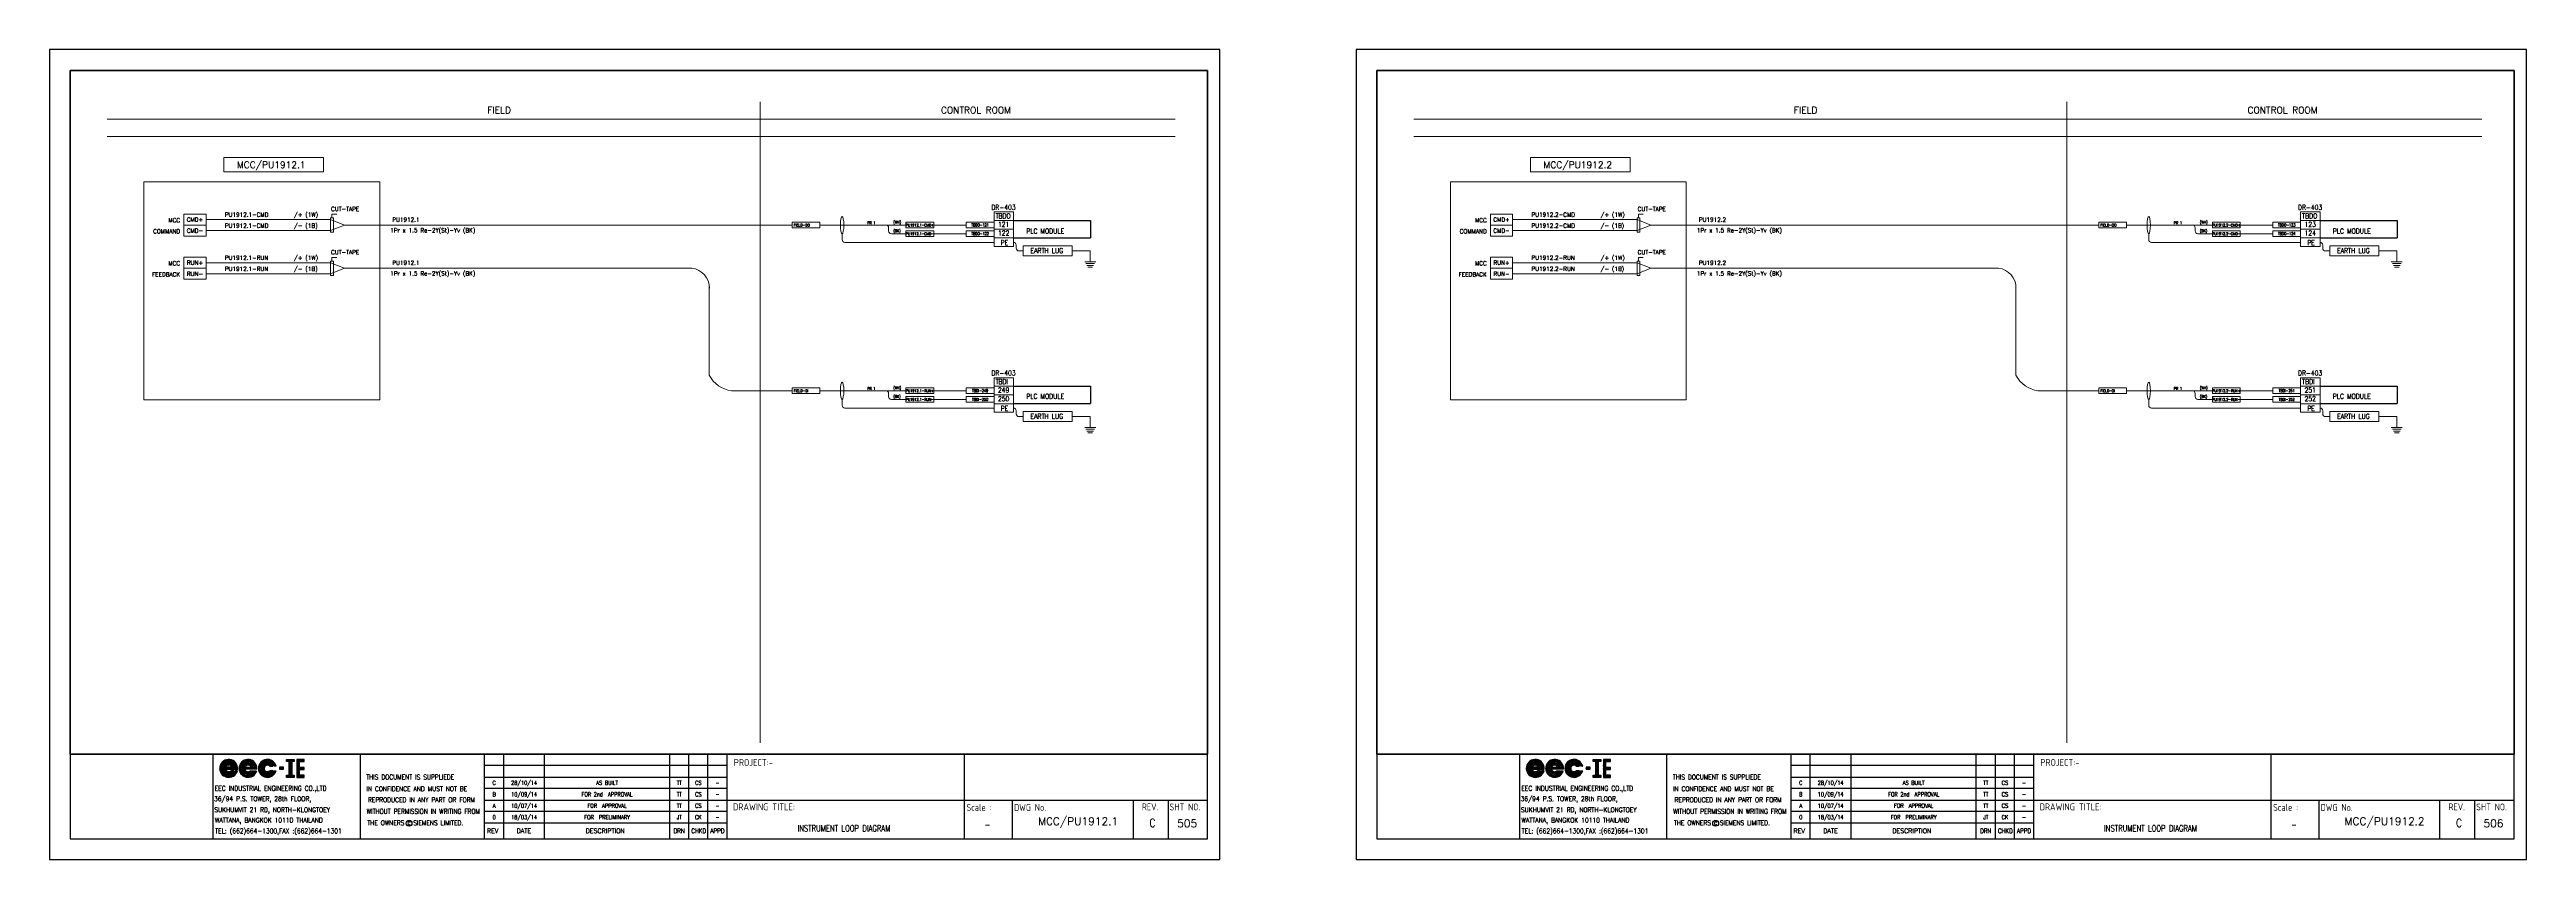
# Model space of a CAD drawing. Header units: millimetres. Extents: x -14942 to 24072, y -50285 to 2207.
# Drawn here: x 2588 to 3483, y -8496 to -8203 of the extents above; entities that cross this region are included whole.
import ezdxf
from ezdxf.enums import TextEntityAlignment as Align

# ---------------------------------------------------------------- set-up
doc = ezdxf.new("R2010")
doc.units = ezdxf.units.MM
doc.header["$MEASUREMENT"] = 0
doc.layers.get('0').update_dxf_attribs({"linetype": 'CONTINUOUS'})
for name, color, linetype in [('52049_PAPER A4$0$Frame_A1', 253, 'CONTINUOUS'), ('BORDER', 3, 'CONTINUOUS'), ('INSTRU', 4, 'CONTINUOUS'), ('INSTRUMENT', 1, 'CONTINUOUS'), ('LINE', 3, 'CONTINUOUS'), ('TEXT', 2, 'CONTINUOUS')]:
    doc.layers.add(name, color=color, linetype=linetype)
doc.styles.add('52049_PAPER A4$0$ISO Proportional', font='isocp.shx')
doc.styles.add('52049_PAPER A4$0$ROMANS', font='isocp.shx')
doc.styles.add('52049_PAPER A4$0$Romans-title', font='romans.shx')
doc.styles.add('ROMANS', font='romans')

# ---------------------------------------------------------------- blocks, each defined once
blk = doc.blocks.new('52049_PAPER A4$0$eec-ie')
at = {"layer": '52049_PAPER A4$0$Frame_A1', "color": 0, "lineweight": -3}
for p, q in [((0, 0), (0.87, 0.87)), ((0, -0.08), (0.3, 0.22)), ((0, -0.16), (0.26, 0.1)), ((0, -0.23), (0.24, 0)), ((0.01, 0.09), (0.78, 0.86)), ((0.04, 0.2), (0.68, 0.83)), ((0.09, 0.32), (0.55, 0.78)), ((0.26, 0.57), (0.3, 0.62)), ((0.34, -0.12), (1, 0.53)), ((0.35, -0.04), (0.92, 0.53)), ((0.35, -0.19), (1.07, 0.52)), ((0.36, 0.05), (0.82, 0.51)), ((0.37, -0.26), (0.66, 0.04)), ((0.39, -0.32), (0.74, 0.04)), ((0.4, 0.17), (0.7, 0.47)), ((0.41, -0.37), (0.82, 0.04)), ((1.69, 0.04), (0.64, 0.04)), ((0.65, 0.57), (0.96, 0.88)), ((0.68, -0.17), (0.9, 0.04)), ((0.76, -0.17), (0.98, 0.04)), ((0.77, 0.62), (1.03, 0.88)), ((0.84, -0.17), (1.05, 0.04)), ((0.87, 0.64), (1.1, 0.87)), ((0.87, 0.25), (1.13, 0.51)), ((0.92, -0.17), (1.13, 0.04)), ((0.95, 0.64), (1.17, 0.86)), ((0.96, 0.26), (1.19, 0.49)), ((1, -0.17), (1.21, 0.04)), ((1.03, 0.64), (1.23, 0.84)), ((1.03, 0.25), (1.24, 0.46)), ((1.07, -0.17), (1.29, 0.04)), ((1.09, 0.24), (1.29, 0.44)), ((1.1, 0.63), (1.29, 0.82)), ((1.15, 0.21), (1.34, 0.4)), ((1.15, -0.17), (1.37, 0.04)), ((1.16, 0.62), (1.35, 0.8)), ((1.19, 0.18), (1.38, 0.37)), ((1.22, 0.6), (1.4, 0.78)), ((1.22, 0.15), (1.54, 0.15)), ((1.23, -0.17), (1.44, 0.04)), ((1.25, 0.15), (1.42, 0.33)), ((1.28, 0.57), (1.45, 0.75)), ((1.31, -0.17), (1.52, 0.04)), ((1.32, 0.15), (1.46, 0.29)), ((1.33, 0.55), (1.5, 0.72)), ((1.38, 0.52), (1.54, 0.69)), ((1.39, -0.17), (1.6, 0.04)), ((1.4, 0.15), (1.49, 0.24)), ((1.42, 0.49), (1.59, 0.65)), ((1.46, 0.45), (1.63, 0.62)), ((1.46, -0.17), (1.68, 0.04)), ((1.48, 0.15), (1.52, 0.19)), ((1.5, 0.41), (1.67, 0.58)), ((1.54, 0.37), (1.71, 0.54)), ((1.54, -0.17), (1.9, 0.18)), ((1.57, 0.33), (1.74, 0.49)), ((1.6, 0.28), (1.77, 0.45)), ((1.62, -0.17), (1.91, 0.12)), ((1.63, 0.23), (1.8, 0.4)), ((1.65, 0.17), (1.83, 0.35)), ((1.67, 0.11), (1.86, 0.3)), ((1.69, 0.05), (1.88, 0.24)), ((1.7, -0.17), (1.93, 0.06)), ((2.09, -0.09), (2.37, 0.19)), ((2.1, -0.01), (2.51, 0.41)), ((2.1, -0.17), (2.34, 0.08)), ((2.11, 0.08), (2.88, 0.86)), ((2.13, 0.18), (2.78, 0.83)), ((2.18, 0.31), (2.65, 0.78)), ((2.31, 0.52), (2.45, 0.65)), ((2.44, -0.05), (3.02, 0.52)), ((2.44, -0.13), (3.1, 0.52)), ((2.45, -0.2), (2.78, 0.13)), ((2.46, 0.04), (2.93, 0.51)), ((2.46, -0.26), (2.76, 0.04)), ((2.48, -0.32), (2.84, 0.04)), ((2.49, 0.15), (2.81, 0.47)), ((2.56, 0.45), (2.97, 0.87)), ((2.72, -0.17), (2.92, 0.04)), ((2.73, 0.04), (3.79, 0.04)), ((2.77, 0.59), (3.06, 0.87)), ((2.79, -0.17), (3, 0.04)), ((2.84, 0.19), (3.17, 0.51)), ((2.87, -0.17), (3.08, 0.04)), ((2.89, 0.63), (3.13, 0.87)), ((2.95, -0.17), (3.15, 0.04)), ((2.98, 0.64), (3.2, 0.86)), ((2.98, 0.26), (3.23, 0.5)), ((3.03, -0.17), (3.23, 0.04)), ((3.06, 0.65), (3.27, 0.85)), ((3.07, 0.26), (3.29, 0.48)), ((3.11, -0.17), (3.31, 0.04)), ((3.14, 0.64), (3.33, 0.83)), ((3.14, 0.25), (3.34, 0.46)), ((3.18, -0.17), (3.39, 0.04)), ((3.2, 0.24), (3.39, 0.43)), ((3.21, 0.63), (3.39, 0.81)), ((3.25, 0.21), (3.44, 0.4)), ((3.26, -0.17), (3.47, 0.04)), ((3.27, 0.62), (3.44, 0.79)), ((3.29, 0.18), (3.48, 0.36)), ((3.62, 0.16), (3.31, 0.16)), ((3.33, 0.6), (3.5, 0.77)), ((3.34, -0.17), (3.54, 0.04)), ((3.36, 0.16), (3.52, 0.32)), ((3.38, 0.57), (3.55, 0.74)), ((3.42, -0.17), (3.62, 0.04)), ((3.43, 0.55), (3.59, 0.71)), ((3.43, 0.16), (3.55, 0.28)), ((3.48, 0.52), (3.64, 0.68)), ((3.5, -0.17), (3.7, 0.04)), ((3.51, 0.16), (3.58, 0.23)), ((3.52, 0.48), (3.68, 0.64)), ((3.57, 0.45), (3.72, 0.61)), ((3.57, -0.17), (3.78, 0.04)), ((3.59, 0.16), (3.61, 0.18)), ((3.6, 0.41), (3.76, 0.57)), ((3.64, 0.37), (3.8, 0.53)), ((3.65, -0.17), (3.99, 0.17)), ((3.67, 0.32), (3.83, 0.48)), ((3.7, 0.27), (3.87, 0.44)), ((3.73, 0.22), (3.9, 0.39)), ((3.73, -0.17), (4, 0.11)), ((3.75, 0.17), (3.92, 0.34)), ((3.77, 0.11), (3.95, 0.28)), ((3.79, 0.05), (3.97, 0.23)), ((3.81, -0.17), (4.02, 0.04)), ((4.18, -0.03), (4.57, 0.36)), ((4.18, -0.11), (4.47, 0.18)), ((4.18, -0.18), (4.43, 0.07)), ((4.19, 0.06), (5, 0.86)), ((4.21, 0.16), (4.9, 0.84)), ((4.25, 0.28), (4.78, 0.8)), ((4.34, 0.45), (4.61, 0.71)), ((4.53, -0.15), (5.2, 0.53)), ((4.53, -0.07), (5.13, 0.53)), ((4.54, 0.02), (5.04, 0.52)), ((4.54, -0.22), (4.86, 0.1)), ((4.57, 0.12), (4.93, 0.49)), ((4.69, 0.48), (5.08, 0.87)), ((4.69, 0.32), (4.73, 0.37)), ((4.88, 0.59), (5.16, 0.88)), ((4.96, 0.2), (5.27, 0.52)), ((4.99, 0.63), (5.24, 0.87)), ((5.08, 0.64), (5.31, 0.86)), ((5.09, 0.25), (5.33, 0.5)), ((5.16, 0.64), (5.37, 0.85)), ((5.17, 0.26), (5.39, 0.48)), ((5.24, 0.64), (5.43, 0.83)), ((5.24, 0.25), (5.44, 0.46)), ((5.3, 0.63), (5.49, 0.82)), ((5.3, 0.23), (5.49, 0.43)), ((5.35, 0.2), (5.54, 0.39)), ((5.37, 0.61), (5.55, 0.79)), ((5.39, 0.17), (5.58, 0.36)), ((5.4, 0.15), (5.72, 0.15)), ((5.42, 0.59), (5.6, 0.77)), ((5.46, 0.15), (5.62, 0.32)), ((5.48, 0.57), (5.65, 0.74)), ((5.53, 0.54), (5.7, 0.71)), ((5.53, 0.15), (5.65, 0.27)), ((5.58, 0.51), (5.74, 0.68)), ((5.61, 0.15), (5.68, 0.23)), ((5.62, 0.47), (5.79, 0.64)), ((5.66, 0.44), (5.83, 0.6)), ((5.69, 0.15), (5.71, 0.18)), ((5.7, 0.4), (5.87, 0.56)), ((5.73, 0.36), (5.9, 0.52)), ((5.77, 0.31), (5.94, 0.48)), ((5.8, 0.26), (5.97, 0.43)), ((5.82, 0.21), (6, 0.38)), ((5.85, 0.15), (6.02, 0.33)), ((6.09, 0.15), (5.85, 0.15)), ((5.92, 0.15), (6.05, 0.28)), ((6, 0.15), (6.07, 0.22)), ((6.08, 0.15), (6.09, 0.16)), ((6.9, 0.04), (6.46, 0.04)), ((6.46, 0.04), (6.46, -0.18)), ((6.46, -0.01), (6.51, 0.04)), ((6.46, -0.09), (6.59, 0.04)), ((6.46, -0.17), (6.66, 0.04)), ((6.52, -0.18), (6.74, 0.04)), ((6.6, -0.18), (6.82, 0.04)), ((6.68, -0.18), (6.9, 0.04)), ((6.9, -0.18), (6.9, 0.04)), ((7.23, 0.68), (7.41, 0.86)), ((7.27, 0.64), (7.49, 0.86)), ((7.35, 0.64), (7.57, 0.86)), ((7.43, 0.64), (7.65, 0.86)), ((7.5, 0.64), (7.72, 0.86)), ((7.51, 0.57), (7.8, 0.86)), ((7.51, 0.49), (7.88, 0.86)), ((7.51, 0.41), (7.96, 0.86)), ((7.51, 0.34), (7.78, 0.61)), ((7.51, 0.26), (7.78, 0.53)), ((7.51, 0.18), (7.78, 0.45)), ((7.51, 0.1), (7.78, 0.38)), ((7.51, 0.02), (7.78, 0.3)), ((7.51, -0.05), (7.78, 0.22)), ((7.51, -0.13), (7.78, 0.14)), ((7.51, -0.21), (7.78, 0.07)), ((7.82, 0.64), (8.04, 0.86)), ((7.89, 0.64), (8.06, 0.81)), ((7.97, 0.64), (8.06, 0.73)), ((8.05, 0.64), (8.06, 0.65)), ((8.33, 0.46), (8.74, 0.86)), ((8.33, 0.54), (8.66, 0.86)), ((8.33, 0.38), (8.82, 0.86)), ((8.33, 0.69), (8.5, 0.86)), ((8.33, 0.62), (8.58, 0.86)), ((8.33, 0.3), (8.61, 0.58)), ((8.33, 0.23), (8.61, 0.5)), ((8.33, 0.15), (8.61, 0.42)), ((8.33, 0.07), (8.61, 0.35)), ((8.33, -0.01), (8.61, 0.27)), ((8.33, -0.09), (8.61, 0.19)), ((8.33, -0.16), (8.61, 0.11)), ((8.33, -0.24), (8.61, 0.03)), ((8.33, -0.4), (8.74, 0.01)), ((8.33, -0.32), (8.66, 0.01)), ((8.33, -0.48), (8.82, 0.01)), ((8.67, 0.64), (8.89, 0.86)), ((8.68, -0.21), (8.9, 0.01)), ((8.75, 0.64), (8.97, 0.86)), ((8.75, -0.21), (8.97, 0.01)), ((8.83, 0.64), (9.05, 0.86)), ((8.83, -0.21), (9.05, 0.01)), ((8.91, 0.64), (9.11, 0.84)), ((8.99, 0.64), (9.11, 0.76)), ((9.06, 0.64), (9.11, 0.69)), ((0.02, -0.3), (0.23, -0.08)), ((0.03, -0.36), (0.23, -0.16)), ((0.05, -0.42), (0.24, -0.23)), ((0.07, -0.47), (0.26, -0.29)), ((0.1, -0.53), (0.27, -0.35)), ((0.12, -0.58), (0.3, -0.4)), ((0.15, -0.63), (0.32, -0.46)), ((0.19, -0.67), (0.35, -0.5)), ((0.22, -0.72), (0.39, -0.55)), ((0.26, -0.76), (0.42, -0.59)), ((0.3, -0.8), (0.46, -0.63)), ((0.34, -0.83), (0.5, -0.67)), ((0.38, -0.87), (0.55, -0.7)), ((0.42, -0.9), (0.59, -0.73)), ((0.44, -0.42), (0.64, -0.22)), ((0.47, -0.47), (0.66, -0.27)), ((0.47, -0.93), (0.65, -0.76)), ((0.5, -0.51), (0.69, -0.32)), ((0.52, -0.96), (0.7, -0.78)), ((0.54, -0.55), (0.73, -0.36)), ((0.58, -0.59), (0.78, -0.39)), ((0.58, -0.98), (0.76, -0.8)), ((0.62, -0.17), (1.94, -0.17)), ((0.63, -0.62), (0.83, -0.42)), ((0.63, -1.01), (0.82, -0.82)), ((0.68, -0.65), (0.89, -0.44)), ((0.69, -1.03), (0.89, -0.83)), ((0.73, -0.67), (0.96, -0.45)), ((0.75, -1.04), (0.96, -0.83)), ((0.79, -0.69), (1.04, -0.44)), ((0.82, -1.05), (1.04, -0.83)), ((0.85, -0.71), (1.19, -0.37)), ((0.89, -1.06), (1.14, -0.81)), ((0.92, -0.72), (1.29, -0.34)), ((0.96, -1.07), (1.25, -0.77)), ((1, -0.72), (1.37, -0.34)), ((1.04, -1.06), (1.76, -0.34)), ((1.09, -0.71), (1.45, -0.34)), ((1.13, -1.05), (1.84, -0.34)), ((1.2, -0.67), (1.53, -0.34)), ((1.54, -0.34), (1.22, -0.34)), ((1.23, -1.03), (1.9, -0.36)), ((1.35, -0.99), (1.86, -0.48)), ((1.53, -0.88), (1.76, -0.66)), ((1.65, -0.38), (1.68, -0.34)), ((1.91, -0.34), (1.66, -0.34)), ((1.78, -0.17), (1.94, -0.01)), ((1.85, -0.17), (1.94, -0.09)), ((1.93, -0.17), (1.94, -0.17)), ((2.1, -0.24), (2.32, -0.02)), ((2.11, -0.3), (2.32, -0.1)), ((2.13, -0.36), (2.32, -0.17)), ((2.15, -0.42), (2.33, -0.24)), ((2.17, -0.48), (2.35, -0.3)), ((2.2, -0.53), (2.37, -0.36)), ((2.22, -0.58), (2.39, -0.42)), ((2.25, -0.63), (2.42, -0.47)), ((2.29, -0.68), (2.45, -0.51)), ((2.32, -0.72), (2.48, -0.56)), ((2.36, -0.76), (2.52, -0.6)), ((2.4, -0.8), (2.56, -0.64)), ((2.44, -0.84), (2.6, -0.68)), ((2.48, -0.87), (2.64, -0.71)), ((2.51, -0.38), (2.71, -0.17)), ((2.53, -0.9), (2.69, -0.74)), ((2.54, -0.43), (2.73, -0.23)), ((2.57, -0.47), (2.76, -0.28)), ((2.58, -0.93), (2.74, -0.77)), ((2.6, -0.51), (2.79, -0.33)), ((2.63, -0.96), (2.8, -0.79)), ((2.64, -0.55), (2.83, -0.37)), ((2.68, -0.98), (2.86, -0.81)), ((2.69, -0.59), (2.87, -0.4)), ((4.02, -0.17), (2.71, -0.17)), ((2.73, -0.62), (2.93, -0.43)), ((2.74, -1.01), (2.92, -0.82)), ((2.78, -0.65), (2.99, -0.44)), ((2.8, -1.02), (2.99, -0.83)), ((2.84, -0.67), (3.06, -0.45)), ((2.86, -1.04), (3.06, -0.84)), ((2.9, -0.69), (3.14, -0.44)), ((2.92, -1.05), (3.14, -0.83)), ((2.96, -0.7), (3.32, -0.35)), ((2.99, -1.06), (3.24, -0.81)), ((3.03, -0.71), (3.39, -0.35)), ((3.07, -1.06), (3.36, -0.77)), ((3.11, -0.71), (3.47, -0.35)), ((3.15, -1.06), (3.86, -0.35)), ((3.2, -0.7), (3.55, -0.35)), ((3.24, -1.04), (3.94, -0.35)), ((3.31, -0.35), (3.62, -0.35)), ((3.32, -0.65), (3.62, -0.36)), ((3.35, -1.02), (3.98, -0.38)), ((3.48, -0.97), (3.93, -0.51)), ((3.74, -0.39), (3.78, -0.35)), ((3.76, -0.35), (3.99, -0.35)), ((3.89, -0.17), (4.02, -0.03)), ((3.96, -0.17), (4.03, -0.11)), ((4.19, -0.25), (4.42, -0.03)), ((4.21, -0.32), (4.41, -0.11)), ((4.22, -0.38), (4.42, -0.18)), ((4.24, -0.44), (4.43, -0.25)), ((4.26, -0.49), (4.45, -0.31)), ((4.29, -0.54), (4.47, -0.37)), ((4.32, -0.59), (4.49, -0.42)), ((4.35, -0.64), (4.52, -0.47)), ((4.38, -0.69), (4.55, -0.52)), ((4.42, -0.73), (4.58, -0.56)), ((4.45, -0.77), (4.62, -0.6)), ((4.49, -0.81), (4.66, -0.64)), ((4.53, -0.84), (4.7, -0.68)), ((4.56, -0.28), (4.8, -0.03)), ((4.58, -0.33), (4.8, -0.11)), ((4.58, -0.88), (4.75, -0.71)), ((4.6, -0.39), (4.81, -0.18)), ((4.62, -0.91), (4.8, -0.74)), ((4.63, -0.44), (4.83, -0.24)), ((4.66, -0.48), (4.86, -0.29)), ((4.67, -0.94), (4.85, -0.77)), ((4.7, -0.52), (4.89, -0.33)), ((4.72, -0.97), (4.9, -0.79)), ((4.74, -0.56), (4.93, -0.37)), ((4.78, -0.6), (4.98, -0.4)), ((4.78, -0.99), (4.96, -0.81)), ((4.83, -0.63), (5.03, -0.43)), ((4.83, -1.01), (5.03, -0.82)), ((4.88, -0.66), (5.09, -0.44)), ((4.89, -1.03), (5.1, -0.83)), ((4.93, -0.68), (5.17, -0.45)), ((4.96, -1.05), (5.17, -0.83)), ((4.99, -0.7), (5.26, -0.43)), ((5.02, -1.06), (5.26, -0.82)), ((5.06, -0.71), (5.43, -0.34)), ((5.09, -1.06), (5.36, -0.8)), ((5.13, -0.72), (5.5, -0.34)), ((5.17, -1.07), (5.49, -0.75)), ((5.21, -0.71), (5.58, -0.34)), ((5.25, -1.06), (5.97, -0.34)), ((5.3, -0.7), (5.66, -0.34)), ((5.35, -1.05), (6.05, -0.34)), ((5.72, -0.34), (5.4, -0.34)), ((5.43, -0.65), (5.71, -0.37)), ((5.45, -1.02), (6.07, -0.4)), ((5.58, -0.96), (6.02, -0.53)), ((5.81, -0.43), (5.89, -0.34)), ((5.85, -0.34), (6.09, -0.34)), ((6.46, -0.18), (6.9, -0.18)), ((6.75, -0.18), (6.9, -0.04)), ((6.83, -0.18), (6.9, -0.12)), ((7.23, -0.95), (7.34, -0.84)), ((7.23, -0.88), (7.26, -0.84)), ((7.23, -1.03), (7.42, -0.84)), ((7.28, -1.07), (7.5, -0.84)), ((7.35, -1.07), (7.78, -0.64)), ((7.43, -1.07), (7.78, -0.71)), ((7.51, -0.29), (7.78, -0.01)), ((7.51, -0.37), (7.78, -0.09)), ((7.51, -0.44), (7.78, -0.17)), ((7.51, -0.52), (7.78, -0.25)), ((7.51, -0.6), (7.78, -0.32)), ((7.51, -0.68), (7.78, -0.4)), ((7.51, -0.76), (7.78, -0.48)), ((7.51, -0.83), (7.78, -0.56)), ((7.51, -1.07), (7.78, -0.79)), ((7.59, -1.07), (7.81, -0.84)), ((7.67, -1.07), (7.89, -0.84)), ((7.74, -1.07), (7.96, -0.84)), ((7.82, -1.07), (8.04, -0.84)), ((7.9, -1.07), (8.06, -0.91)), ((7.98, -1.07), (8.06, -0.98)), ((8.06, -1.07), (8.06, -1.06)), ((8.33, -0.55), (8.61, -0.28)), ((8.33, -0.63), (8.61, -0.36)), ((8.33, -0.71), (8.61, -0.43)), ((8.33, -0.79), (8.61, -0.51)), ((8.33, -0.86), (8.61, -0.59)), ((8.33, -0.94), (8.61, -0.67)), ((8.33, -1.02), (8.61, -0.75)), ((8.37, -1.07), (8.61, -0.82)), ((8.45, -1.07), (8.67, -0.84)), ((8.52, -1.07), (8.74, -0.84)), ((8.6, -1.07), (8.82, -0.84)), ((8.68, -1.07), (8.9, -0.84)), ((8.76, -1.07), (8.98, -0.84)), ((8.84, -1.07), (9.06, -0.84)), ((8.91, -0.21), (9.11, -0.02)), ((8.91, -1.07), (9.11, -0.87)), ((8.99, -0.21), (9.11, -0.09)), ((8.99, -1.07), (9.11, -0.95)), ((9.07, -0.21), (9.11, -0.17)), ((9.07, -1.07), (9.11, -1.03))]:
    blk.add_line(p, q, dxfattribs=at)
for points in [[(7.23, 0.86), (8.06, 0.86), (8.06, 0.64), (7.78, 0.64), (7.78, -0.84), (8.06, -0.84), (8.06, -1.07), (7.23, -1.07), (7.23, -0.84), (7.51, -0.84), (7.51, 0.64), (7.23, 0.64)], [(8.61, 0.01), (8.61, 0.64), (9.11, 0.64), (9.11, 0.86), (8.33, 0.86), (8.33, -1.07), (9.11, -1.07), (9.11, -0.84), (8.61, -0.84), (8.61, -0.21), (9.11, -0.21), (9.11, 0.01)]]:
    blk.add_lwpolyline(points, close=True, dxfattribs=at)
for centre, radius, start, end in [((0.97, -0.09), 0.972, 355.3439, 345.1466), ((0.97, -0.09), 0.737, 10.5243, 340.256), ((0.97, -0.09), 0.623, 23.5697, 336.4303), ((0.97, -0.09), 0.354, 44.7876, 157.6107), ((3.06, -0.09), 0.967, 355.6074, 344.7747), ((3.06, -0.09), 0.742, 10.0766, 339.9937), ((3.06, -0.09), 0.618, 24.2545, 335.7455), ((3.06, -0.09), 0.358, 45.1096, 158.7579), ((5.15, -0.09), 0.972, 14.8534, 345.1466), ((5.15, -0.09), 0.737, 19.744, 340.256), ((5.15, -0.09), 0.623, 23.5697, 336.4303), ((5.15, -0.09), 0.354, 44.7876, 315.2124), ((0.97, -0.09), 0.354, 192.8901, 315.2124), ((3.06, -0.09), 0.358, 191.9242, 314.8904)]:
    blk.add_arc(centre, radius, start, end, dxfattribs=at)
blk = doc.blocks.new('52049_PAPER A4$0$eec logo')
at = {"color": 7, "xscale": 2.786697286423482, "yscale": 2.786697286423482, "zscale": 2.786697286423482}
blk.add_blockref('52049_PAPER A4$0$eec-ie', (50.01, 25.95), dxfattribs=at)
blk = doc.blocks.new('A$C089E5181')
at = {"color": 3}
for p, q in [((-415.5, 38.01), (-4.5, 38.01)), ((-363.94, 38.01), (-363.94, 7.5)), ((-310.77, 38.01), (-310.77, 7.5)), ((-265.75, 7.5), (-265.75, 38.01)), ((-258.85, 7.5), (-258.85, 38.01)), ((-244.11, 7.5), (-244.11, 38.01)), ((-198.84, 7.5), (-198.84, 38.01)), ((-191.95, 7.5), (-191.95, 38.01)), ((-185.05, 7.5), (-185.05, 38.01)), ((-178.16, 38.01), (-178.16, 7.5)), ((-92.38, 38.01), (-92.38, 7.5)), ((-178.16, 21.46), (-4.5, 21.46)), ((-75.06, 21.46), (-75.06, 7.5)), ((-31.4, 21.46), (-31.4, 7.5)), ((-18.75, 21.46), (-18.75, 7.5)), ((-265.75, 13.19), (-178.16, 13.19))]:
    blk.add_line(p, q, dxfattribs=at)
at = {"color": 7}
for p, q in [((-4.5, 38.01), (-96.38, 38.01)), ((-92.38, 38.01), (-92.38, 19.85))]:
    blk.add_line(p, q, dxfattribs=at)
at = {"color": 1}
for p, q in [((-178.16, 33.87), (-265.75, 33.87)), ((-265.75, 29.74), (-178.16, 29.74)), ((-178.16, 25.6), (-265.75, 25.6)), ((-265.75, 21.46), (-178.16, 21.46)), ((-178.16, 17.33), (-265.75, 17.33))]:
    blk.add_line(p, q, dxfattribs=at)
at = {"color": 7}
blk.add_lwpolyline([(0, 0), (0, 292.5), (-423, 292.5), (-423, 0)], close=True, dxfattribs=at)
blk.add_lwpolyline([(-415.5, 285), (-4.5, 285), (-4.5, 38.01), (-415.5, 38.01)], close=True)
at = {"color": 3}
blk.add_lwpolyline([(-4.5, 7.5), (-4.5, 285), (-415.5, 285), (-415.5, 7.5)], close=True, dxfattribs=at)
at = {"color": 2}
blk.add_circle((-293.05, 13.05), 1.05, dxfattribs=at)
at = {"color": 3, "xscale": 1.200000000000001, "yscale": 1.200000000000001, "zscale": 1.200000000000001}
blk.add_blockref('52049_PAPER A4$0$eec logo', (-421.49, 2.05), dxfattribs=at)
at = {"color": 2, "style": '52049_PAPER A4$0$ISO Proportional'}
for s, height, p in [('PROJECT:-', 2.482, (-168.61, 35.02)), ('DRAWING TITLE:', 2.4821, (-164.78, 18.99))]:
    blk.add_text(s, height=height, dxfattribs=at).set_placement(p, align=Align.MIDDLE_CENTER)
at = {"color": 2, "style": '52049_PAPER A4$0$Romans-title', "width": 0.8}
for s, p in [('THIS DOCUMENT IS SUPPLIEDE', (-292.63, 29.75)), ('IN CONFIDENCE AND MUST NOT BE', (-290.24, 25.51)), (' WITHOUT PERMISSION IN WRITING FROM ', (-287.9, 17.35)), (' REPRODUCED IN ANY PART OR FORM', (-289.1, 21.53)), ('THE OWNERS   SIEMENS LIMITED. ', (-290.28, 13.22))]:
    blk.add_text(s, height=1.75, dxfattribs=at).set_placement(p, align=Align.MIDDLE)
at = {"color": 2}
for s, height, style, width, p in [('C', 1.5, '52049_PAPER A4$0$Romans-title', 0.8, (-262.3, 27.67)), ('28/10/14', 1.5, '52049_PAPER A4$0$Romans-title', 0.8, (-251.48, 27.67)), ('AS BUILT', 1.5, '52049_PAPER A4$0$Romans-title', 0.8, (-221.48, 27.67)), ('TT', 1.5, '52049_PAPER A4$0$Romans-title', 0.8, (-195.39, 27.67)), ('CS', 1.5, '52049_PAPER A4$0$Romans-title', 0.8, (-188.5, 27.67)), ('-', 1.5, '52049_PAPER A4$0$Romans-title', 0.8, (-181.6, 27.67)), ('A', 1.5, '52049_PAPER A4$0$Romans-title', 0.8, (-262.3, 19.39)), ('B', 1.5, '52049_PAPER A4$0$Romans-title', 0.8, (-262.3, 23.53)), ('10/09/14', 1.5, '52049_PAPER A4$0$Romans-title', 0.8, (-251.48, 23.53)), ('10/07/14', 1.5, '52049_PAPER A4$0$Romans-title', 0.8, (-251.48, 19.39)), ('FOR 2nd  APPROVAL', 1.5, '52049_PAPER A4$0$Romans-title', 0.8, (-221.48, 23.53)), ('FOR  APPROVAL', 1.5, '52049_PAPER A4$0$Romans-title', 0.8, (-221.48, 19.39)), ('TT', 1.5, '52049_PAPER A4$0$Romans-title', 0.8, (-195.39, 23.53)), ('TT', 1.5, '52049_PAPER A4$0$Romans-title', 0.8, (-195.39, 19.39)), ('CS', 1.5, '52049_PAPER A4$0$Romans-title', 0.8, (-188.5, 23.53)), ('CS', 1.5, '52049_PAPER A4$0$Romans-title', 0.8, (-188.5, 19.39)), ('-', 1.5, '52049_PAPER A4$0$Romans-title', 0.8, (-181.6, 23.53)), ('-', 1.5, '52049_PAPER A4$0$Romans-title', 0.8, (-181.6, 19.39)), ('Scale :', 2.482, '52049_PAPER A4$0$ROMANS', 0.9, (-87.06, 18.78)), ('DWG No.', 2.482, '52049_PAPER A4$0$ROMANS', 0.9, (-68.61, 18.78)), ('REV.', 2.482, '52049_PAPER A4$0$ROMANS', 0.9, (-25.21, 18.99)), ('SHT NO.', 2.482, '52049_PAPER A4$0$ROMANS', 0.9, (-12.64, 18.96)), ('0', 1.5, '52049_PAPER A4$0$Romans-title', 0.8, (-262.3, 15.26)), ('18/03/14', 1.5, '52049_PAPER A4$0$Romans-title', 0.8, (-251.48, 15.26)), ('FOR  PRELIMINARY', 1.5, '52049_PAPER A4$0$Romans-title', 0.8, (-221.48, 15.26)), ('JT', 1.5, '52049_PAPER A4$0$Romans-title', 0.8, (-195.39, 15.26)), ('CK', 1.5, '52049_PAPER A4$0$Romans-title', 0.8, (-188.5, 15.26)), ('-', 1.5, '52049_PAPER A4$0$Romans-title', 0.8, (-181.6, 15.26)), ('-', 2.25, '52049_PAPER A4$0$Romans-title', 0.8, (-84, 12.48)), ('C', 3, '52049_PAPER A4$0$Romans-title', 0.8, (-24.36, 13.21))]:
    blk.add_text(s, height=height, dxfattribs=dict(at, style=style, width=width)).set_placement(p, align=Align.MIDDLE_CENTER)
at = {"color": 2, "style": '52049_PAPER A4$0$Romans-title'}
for s, height, width, p in [('36/94 P.S. TOWER, 28th FLOOR,', 1.75, 0.9, (-363.55, 21.03, -1.75)), ('SUKHUMVIT 21 RD, NORTH-KLONGTOEY', 1.75, 0.9, (-363.45, 17.05, -1.75)), ('EEC INDUSTRIAL ENGINEERING CO.,LTD', 1.75, 0.9, (-363.31, 24.81)), ('WATTANA, BANGKOK 10110 THAILAND ', 1.75, 0.9, (-363.25, 13.31, -1.75)), ('TEL: (662)664-1300,FAX :(662)664-1301', 1.75, 0.9, (-363.14, 9.42, -1.75)), ('DRN', 1.655, 0.8, (-197.44, 9.49)), ('CHKD', 1.655, 0.8, (-191.03, 9.49)), ('APPD', 1.655, 0.8, (-184.14, 9.49))]:
    blk.add_text(s, height=height, dxfattribs=dict(at, width=width)).set_placement(p)
blk.add_text('C', height=1.19, dxfattribs=at).set_placement((-293.05, 13.05), align=Align.MIDDLE)
for s, height, p in [('REV', 1.655, (-264.9, 9.49)), ('DATE', 1.655, (-254.17, 9.49)), ('DESCRIPTION', 1.6548, (-229.2, 9.49))]:
    blk.add_text(s, height=height, dxfattribs=at).set_placement(p)
at = {"layer": 'TEXT', "style": 'ROMANS', "width": 0.8}
blk.add_text('INSTRUMENT LOOP DIAGRAM ', height=2.25, dxfattribs=at).set_placement((-135.27, 11.24), align=Align.MIDDLE_CENTER)

msp = doc.modelspace()

# ---------------------------------------------------------------- linework, layer by layer
at = {"layer": 'BORDER', "color": 7, "lineweight": 13, "ltscale": 2.5}
for p, q in [((2844.67, -8222), (2844.67, -8453.54)), ((3316.91, -8222), (3316.91, -8453.54))]:
    msp.add_line(p, q, dxfattribs=at)
at = {"layer": 'BORDER', "color": 7, "lineweight": 13}
for p, q in [((2608.64, -8228.3), (2994.67, -8228.3)), ((2608.64, -8234.6), (2994.67, -8234.6)), ((3080.88, -8228.3), (3466.91, -8228.3)), ((3080.88, -8234.6), (3466.91, -8234.6))]:
    msp.add_line(p, q, dxfattribs=at)
at = {"layer": 'INSTRU', "color": 7, "lineweight": 13}
for p, q in [((2636.34, -8262.56), (2644.34, -8262.56)), ((2636.34, -8262.56), (2636.34, -8266.56)), ((2644.34, -8262.56), (2644.34, -8266.56)), ((3108.57, -8262.56), (3116.57, -8262.56)), ((3108.57, -8262.56), (3108.57, -8266.56)), ((3116.57, -8262.56), (3116.57, -8266.56)), ((2636.34, -8266.56), (2644.34, -8266.56)), ((2636.34, -8266.56), (2636.34, -8270.56)), ((2636.34, -8270.56), (2644.34, -8270.56)), ((2636.34, -8270.56), (2644.34, -8270.56)), ((2644.34, -8266.56), (2644.34, -8270.56)), ((3108.57, -8266.56), (3116.57, -8266.56)), ((3108.57, -8266.56), (3108.57, -8270.56)), ((3108.57, -8270.56), (3116.57, -8270.56)), ((3108.57, -8270.56), (3116.57, -8270.56)), ((3116.57, -8266.56), (3116.57, -8270.56)), ((2636.34, -8278.15), (2644.34, -8278.15)), ((2636.34, -8278.15), (2636.34, -8282.15)), ((2644.34, -8278.15), (2644.34, -8282.15)), ((3108.57, -8278.15), (3116.57, -8278.15)), ((3108.57, -8278.15), (3108.57, -8282.15)), ((3116.57, -8278.15), (3116.57, -8282.15)), ((2636.34, -8282.15), (2644.34, -8282.15)), ((2636.34, -8282.15), (2636.34, -8286.15)), ((2636.34, -8286.15), (2644.34, -8286.15)), ((2636.34, -8286.15), (2644.34, -8286.15)), ((2644.34, -8282.15), (2644.34, -8286.15)), ((3108.57, -8282.15), (3116.57, -8282.15)), ((3108.57, -8282.15), (3108.57, -8286.15)), ((3108.57, -8286.15), (3116.57, -8286.15)), ((3108.57, -8286.15), (3116.57, -8286.15)), ((3116.57, -8282.15), (3116.57, -8286.15))]:
    msp.add_line(p, q, dxfattribs=at)
at = {"layer": 'INSTRUMENT', "color": 7, "lineweight": 13}
for p, q in [((2929.14, -8261.83), (2936.16, -8261.83)), ((2929.14, -8264.95), (2929.14, -8261.83)), ((2936.16, -8264.95), (2936.16, -8261.83)), ((3401.37, -8261.83), (3408.4, -8261.83)), ((3401.37, -8264.95), (3401.37, -8261.83)), ((3408.4, -8264.95), (3408.4, -8261.83)), ((2897.31, -8266.56), (2866.22, -8266.56)), ((2874.26, -8269.72), (2874.26, -8271.81)), ((2891.04, -8268.68), (2891.04, -8267.56)), ((2897.31, -8269.68), (2892.04, -8269.68)), ((2919.11, -8266.54), (2907.34, -8266.54)), ((2919.11, -8269.68), (2907.34, -8269.68)), ((2929.14, -8264.95), (2936.16, -8264.95)), ((2929.14, -8264.95), (2929.14, -8271.2)), ((2936.16, -8264.95), (2929.14, -8264.95)), ((2936.16, -8268.08), (2929.14, -8268.08)), ((2929.14, -8271.2), (2929.14, -8274.33)), ((2936.16, -8271.22), (2929.14, -8271.22)), ((2936.16, -8264.95), (2936.16, -8271.2)), ((2936.16, -8271.2), (2936.16, -8274.33)), ((3369.55, -8266.56), (3338.46, -8266.56)), ((3346.49, -8269.72), (3346.49, -8271.81)), ((3363.28, -8268.68), (3363.28, -8267.56)), ((3369.55, -8269.68), (3364.28, -8269.68)), ((3391.34, -8266.54), (3379.58, -8266.54)), ((3391.34, -8269.68), (3379.58, -8269.68)), ((3401.37, -8264.95), (3408.4, -8264.95)), ((3401.37, -8264.95), (3401.37, -8271.2)), ((3408.4, -8264.95), (3401.37, -8264.95)), ((3408.4, -8268.08), (3401.37, -8268.08)), ((3401.37, -8271.2), (3401.37, -8274.33)), ((3408.4, -8271.22), (3401.37, -8271.22)), ((3408.4, -8264.95), (3408.4, -8271.2)), ((3408.4, -8271.2), (3408.4, -8274.33)), ((2929.16, -8272.81), (2875.26, -8272.81)), ((2936.16, -8274.33), (2929.14, -8274.33)), ((2937.16, -8274.89), (2937.16, -8273.76)), ((2938.16, -8275.89), (2939.71, -8275.88)), ((2939.71, -8274.07), (2957.37, -8274.07)), ((2939.71, -8277.7), (2939.71, -8274.07)), ((2957.37, -8277.7), (2939.71, -8277.7)), ((2957.37, -8274.07), (2957.37, -8277.7)), ((2957.37, -8275.88), (2963.91, -8275.88)), ((2961.94, -8279.85), (2961.94, -8279.85)), ((2961.94, -8279.85), (2963.91, -8279.85)), ((2962.31, -8280.46), (2963.91, -8280.46)), ((2963.91, -8275.88), (2963.91, -8279.85)), ((2963.91, -8279.85), (2965.89, -8279.85)), ((2963.91, -8279.85), (2963.91, -8279.85)), ((2963.91, -8280.46), (2965.51, -8280.46)), ((3401.39, -8272.81), (3347.49, -8272.81)), ((3408.4, -8274.33), (3401.37, -8274.33)), ((3409.4, -8274.89), (3409.4, -8273.76)), ((3410.4, -8275.89), (3411.95, -8275.88)), ((3411.95, -8274.07), (3429.61, -8274.07)), ((3411.95, -8277.7), (3411.95, -8274.07)), ((3429.61, -8277.7), (3411.95, -8277.7)), ((3429.61, -8274.07), (3429.61, -8277.7)), ((3429.61, -8275.88), (3436.15, -8275.88)), ((3434.17, -8279.85), (3434.17, -8279.85)), ((3434.17, -8279.85), (3436.15, -8279.85)), ((3434.55, -8280.46), (3436.15, -8280.46)), ((3436.15, -8275.88), (3436.15, -8279.85)), ((3436.15, -8279.85), (3438.12, -8279.85)), ((3436.15, -8279.85), (3436.15, -8279.85)), ((3436.15, -8280.46), (3437.75, -8280.46)), ((2962.72, -8281.12), (2963.91, -8281.12)), ((2963.09, -8281.73), (2963.91, -8281.73)), ((2963.91, -8281.12), (2965.1, -8281.12)), ((2963.91, -8281.73), (2964.73, -8281.73)), ((3434.95, -8281.12), (3436.15, -8281.12)), ((3435.33, -8281.73), (3436.15, -8281.73)), ((3436.15, -8281.12), (3437.34, -8281.12)), ((3436.15, -8281.73), (3436.96, -8281.73)), ((2929.14, -8321.67), (2936.16, -8321.67)), ((2929.14, -8324.79), (2929.14, -8321.67)), ((2929.14, -8324.79), (2936.16, -8324.79)), ((2929.14, -8324.79), (2929.14, -8331.04)), ((2936.16, -8324.79), (2929.14, -8324.79)), ((2936.16, -8324.79), (2936.16, -8321.67)), ((2936.16, -8324.79), (2936.16, -8331.04)), ((3401.37, -8321.67), (3408.4, -8321.67)), ((3401.37, -8324.79), (3401.37, -8321.67)), ((3401.37, -8324.79), (3408.4, -8324.79)), ((3401.37, -8324.79), (3401.37, -8331.04)), ((3408.4, -8324.79), (3401.37, -8324.79)), ((3408.4, -8324.79), (3408.4, -8321.67)), ((3408.4, -8324.79), (3408.4, -8331.04)), ((2897.31, -8326.4), (2866.22, -8326.4)), ((2874.26, -8329.56), (2874.26, -8331.65)), ((2929.16, -8332.65), (2875.26, -8332.65)), ((2891.04, -8328.52), (2891.04, -8327.4)), ((2897.31, -8329.52), (2892.04, -8329.52)), ((2919.11, -8326.38), (2907.34, -8326.38)), ((2919.11, -8329.52), (2907.34, -8329.52)), ((2936.16, -8327.92), (2929.14, -8327.92)), ((2929.14, -8331.04), (2929.14, -8334.17)), ((2936.16, -8331.06), (2929.14, -8331.06)), ((2936.16, -8334.17), (2929.14, -8334.17)), ((2936.16, -8331.04), (2936.16, -8334.17)), ((2937.16, -8334.73), (2937.16, -8333.6)), ((2939.71, -8333.91), (2957.37, -8333.91)), ((2939.71, -8337.54), (2939.71, -8333.91)), ((2957.37, -8333.91), (2957.37, -8337.54)), ((3369.55, -8326.4), (3338.46, -8326.4)), ((3346.49, -8329.56), (3346.49, -8331.65)), ((3401.39, -8332.65), (3347.49, -8332.65)), ((3363.28, -8328.52), (3363.28, -8327.4)), ((3369.55, -8329.52), (3364.28, -8329.52)), ((3391.34, -8326.38), (3379.58, -8326.38)), ((3391.34, -8329.52), (3379.58, -8329.52)), ((3408.4, -8327.92), (3401.37, -8327.92)), ((3401.37, -8331.04), (3401.37, -8334.17)), ((3408.4, -8331.06), (3401.37, -8331.06)), ((3408.4, -8334.17), (3401.37, -8334.17)), ((3408.4, -8331.04), (3408.4, -8334.17)), ((3409.4, -8334.73), (3409.4, -8333.6)), ((3411.95, -8333.91), (3429.61, -8333.91)), ((3411.95, -8337.54), (3411.95, -8333.91)), ((3429.61, -8333.91), (3429.61, -8337.54)), ((2938.16, -8335.73), (2939.71, -8335.72)), ((2957.37, -8337.54), (2939.71, -8337.54)), ((2957.37, -8335.72), (2963.91, -8335.72)), ((2961.94, -8339.69), (2961.94, -8339.69)), ((2961.94, -8339.69), (2963.91, -8339.69)), ((2962.31, -8340.3), (2963.91, -8340.3)), ((2962.72, -8340.96), (2963.91, -8340.96)), ((2963.09, -8341.57), (2963.91, -8341.57)), ((2963.91, -8335.72), (2963.91, -8339.69)), ((2963.91, -8339.69), (2965.89, -8339.69)), ((2963.91, -8339.69), (2963.91, -8339.69)), ((2963.91, -8340.3), (2965.51, -8340.3)), ((2963.91, -8340.96), (2965.1, -8340.96)), ((2963.91, -8341.57), (2964.73, -8341.57)), ((3410.4, -8335.73), (3411.95, -8335.72)), ((3429.61, -8337.54), (3411.95, -8337.54)), ((3429.61, -8335.72), (3436.15, -8335.72)), ((3434.17, -8339.69), (3434.17, -8339.69)), ((3434.17, -8339.69), (3436.15, -8339.69)), ((3434.55, -8340.3), (3436.15, -8340.3)), ((3434.95, -8340.96), (3436.15, -8340.96)), ((3435.33, -8341.57), (3436.15, -8341.57)), ((3436.15, -8335.72), (3436.15, -8339.69)), ((3436.15, -8339.69), (3438.12, -8339.69)), ((3436.15, -8339.69), (3436.15, -8339.69)), ((3436.15, -8340.3), (3437.75, -8340.3)), ((3436.15, -8340.96), (3437.34, -8340.96)), ((3436.15, -8341.57), (3436.96, -8341.57))]:
    msp.add_line(p, q, dxfattribs=at)
at = {"layer": 'INSTRUMENT', "color": 7}
for p, q in [((2936.16, -8264.95), (2964.03, -8264.95)), ((2936.16, -8271.2), (2964.03, -8271.2)), ((2964.03, -8264.95), (2964.03, -8271.2)), ((3408.4, -8264.95), (3436.26, -8264.95)), ((3408.4, -8271.2), (3436.26, -8271.2)), ((3436.26, -8264.95), (3436.26, -8271.2)), ((2936.16, -8324.79), (2964.03, -8324.79)), ((2964.03, -8324.79), (2964.03, -8331.04)), ((3408.4, -8324.79), (3436.26, -8324.79)), ((3436.26, -8324.79), (3436.26, -8331.04)), ((2936.16, -8331.04), (2964.03, -8331.04)), ((3408.4, -8331.04), (3436.26, -8331.04))]:
    msp.add_line(p, q, dxfattribs=at)
at = {"layer": 'INSTRUMENT', "color": 7, "lineweight": 13}
for points in [[(2856.19, -8265.55), (2866.22, -8265.55), (2866.22, -8267.57), (2856.19, -8267.57)], [(2897.31, -8265.53), (2907.34, -8265.53), (2907.34, -8267.55), (2897.31, -8267.55)], [(2897.31, -8268.68), (2907.34, -8268.68), (2907.34, -8270.69), (2897.31, -8270.69)], [(2919.11, -8265.53), (2929.14, -8265.53), (2929.14, -8267.55), (2919.11, -8267.55)], [(2919.11, -8268.68), (2929.14, -8268.68), (2929.14, -8270.69), (2919.11, -8270.69)], [(3328.43, -8265.55), (3338.46, -8265.55), (3338.46, -8267.57), (3328.43, -8267.57)], [(3369.55, -8265.53), (3379.58, -8265.53), (3379.58, -8267.55), (3369.55, -8267.55)], [(3369.55, -8268.68), (3379.58, -8268.68), (3379.58, -8270.69), (3369.55, -8270.69)], [(3391.34, -8265.53), (3401.37, -8265.53), (3401.37, -8267.55), (3391.34, -8267.55)], [(3391.34, -8268.68), (3401.37, -8268.68), (3401.37, -8270.69), (3391.34, -8270.69)], [(2856.19, -8325.39), (2866.22, -8325.39), (2866.22, -8327.41), (2856.19, -8327.41)], [(2897.31, -8325.37), (2907.34, -8325.37), (2907.34, -8327.39), (2897.31, -8327.39)], [(2919.11, -8325.37), (2929.14, -8325.37), (2929.14, -8327.39), (2919.11, -8327.39)], [(3328.43, -8325.39), (3338.46, -8325.39), (3338.46, -8327.41), (3328.43, -8327.41)], [(3369.55, -8325.37), (3379.58, -8325.37), (3379.58, -8327.39), (3369.55, -8327.39)], [(3391.34, -8325.37), (3401.37, -8325.37), (3401.37, -8327.39), (3391.34, -8327.39)], [(2897.31, -8328.52), (2907.34, -8328.52), (2907.34, -8330.53), (2897.31, -8330.53)], [(2919.11, -8328.52), (2929.14, -8328.52), (2929.14, -8330.53), (2919.11, -8330.53)], [(3369.55, -8328.52), (3379.58, -8328.52), (3379.58, -8330.53), (3369.55, -8330.53)], [(3391.34, -8328.52), (3401.37, -8328.52), (3401.37, -8330.53), (3391.34, -8330.53)]]:
    msp.add_lwpolyline(points, close=True, dxfattribs=at)
for centre, radius, start, end in [((2875.26, -8271.81), 1, 180, 270), ((2890.04, -8267.56), 1, 0, 90), ((2892.04, -8268.68), 1, 180, 270), ((3347.49, -8271.81), 1, 180, 270), ((3362.28, -8267.56), 1, 0, 90), ((3364.28, -8268.68), 1, 180, 270), ((2936.16, -8273.76), 1, 0, 90), ((2938.16, -8274.89), 1, 180, 270), ((3408.4, -8273.76), 1, 0, 90), ((3410.4, -8274.89), 1, 180, 270), ((2819.25, -8289.13), 7.01, 357.94701, 84.38313), ((3291.49, -8289.13), 7.01, 357.94701, 84.38313), ((2835.68, -8315.87), 10.63, 207.49969, 262.1627), ((3307.92, -8315.87), 10.63, 207.49969, 262.1627), ((2875.26, -8331.65), 1, 180, 270), ((2890.04, -8327.4), 1, 0, 90), ((2892.04, -8328.52), 1, 180, 270), ((2936.16, -8333.6), 1, 0, 90), ((3347.49, -8331.65), 1, 180, 270), ((3362.28, -8327.4), 1, 0, 90), ((3364.28, -8328.52), 1, 180, 270), ((3408.4, -8333.6), 1, 0, 90), ((2938.16, -8334.73), 1, 180, 270), ((3410.4, -8334.73), 1, 180, 270)]:
    msp.add_arc(centre, radius, start, end, dxfattribs=at)
at = {"layer": 'INSTRUMENT', "color": 7, "lineweight": 13, "extrusion": (0, 0, -1)}
for centre in [(2874.26, -8266.56), (3346.49, -8266.56), (2874.26, -8326.4), (3346.49, -8326.4)]:
    msp.add_ellipse(centre, major_axis=(0, -3.16), ratio=0.189417, dxfattribs=at)
at = {"layer": 'LINE', "color": 7, "lineweight": 13}
for p, q in [((2650.82, -8242.16), (2686.79, -8242.16)), ((2650.82, -8242.16), (2650.82, -8247.37)), ((2686.79, -8242.16), (2686.79, -8247.37)), ((3123.05, -8242.16), (3159.02, -8242.16)), ((3123.05, -8242.16), (3123.05, -8247.37)), ((3159.02, -8242.16), (3159.02, -8247.37)), ((2650.82, -8247.37), (2686.79, -8247.37)), ((3123.05, -8247.37), (3159.02, -8247.37)), ((2689.86, -8262.62), (2691.57, -8262.62)), ((3162.09, -8262.62), (3163.8, -8262.62)), ((2644.34, -8264.56), (2689.36, -8264.56)), ((2644.34, -8268.56), (2689.36, -8268.56)), ((2689.36, -8263.96), (2689.36, -8269.16)), ((2689.36, -8263.96), (2690.36, -8263.96)), ((2694.36, -8266.56), (2689.36, -8264.56)), ((2689.36, -8268.56), (2694.36, -8266.56)), ((2689.36, -8269.16), (2690.36, -8269.16)), ((2690.36, -8263.96), (2690.36, -8269.16)), ((2694.36, -8266.56), (2856.19, -8266.56)), ((3116.57, -8264.56), (3161.59, -8264.56)), ((3116.57, -8268.56), (3161.59, -8268.56)), ((3161.59, -8263.96), (3161.59, -8269.16)), ((3161.59, -8263.96), (3162.59, -8263.96)), ((3166.59, -8266.56), (3161.59, -8264.56)), ((3161.59, -8268.56), (3166.59, -8266.56)), ((3161.59, -8269.16), (3162.59, -8269.16)), ((3162.59, -8263.96), (3162.59, -8269.16)), ((3166.59, -8266.56), (3328.43, -8266.56)), ((2644.34, -8280.15), (2689.36, -8280.15)), ((2689.36, -8279.55), (2689.36, -8284.75)), ((2689.36, -8279.55), (2690.36, -8279.55)), ((2694.36, -8282.15), (2689.36, -8280.15)), ((2689.86, -8278.21), (2691.57, -8278.21)), ((2690.36, -8279.55), (2690.36, -8284.75)), ((3116.57, -8280.15), (3161.59, -8280.15)), ((3161.59, -8279.55), (3161.59, -8284.75)), ((3161.59, -8279.55), (3162.59, -8279.55)), ((3166.59, -8282.15), (3161.59, -8280.15)), ((3162.09, -8278.21), (3163.8, -8278.21)), ((3162.59, -8279.55), (3162.59, -8284.75)), ((2644.34, -8284.15), (2689.36, -8284.15)), ((2689.36, -8284.15), (2694.36, -8282.15)), ((2689.36, -8284.75), (2690.36, -8284.75)), ((2694.36, -8282.15), (2701.17, -8282.15)), ((2701.17, -8282.15), (2819.94, -8282.15)), ((2826.25, -8288.87), (2826.25, -8320.78)), ((3116.57, -8284.15), (3161.59, -8284.15)), ((3161.59, -8284.15), (3166.59, -8282.15)), ((3161.59, -8284.75), (3162.59, -8284.75)), ((3166.59, -8282.15), (3173.41, -8282.15)), ((3173.41, -8282.15), (3292.17, -8282.15)), ((3298.49, -8288.87), (3298.49, -8320.78)), ((2856.19, -8326.4), (2834.23, -8326.4)), ((3328.43, -8326.4), (3306.47, -8326.4))]:
    msp.add_line(p, q, dxfattribs=at)
at = {"layer": 'LINE', "color": 7, "lineweight": 13, "ltscale": 8}
for p, q in [((2621.9, -8329.68), (2621.9, -8250.95)), ((2707.13, -8250.95), (2621.9, -8250.95)), ((2707.13, -8329.68), (2707.13, -8250.95)), ((3094.14, -8329.68), (3094.14, -8250.95)), ((3179.37, -8250.95), (3094.14, -8250.95)), ((3179.37, -8329.68), (3179.37, -8250.95)), ((2707.13, -8329.68), (2621.9, -8329.68)), ((3179.37, -8329.68), (3094.14, -8329.68))]:
    msp.add_line(p, q, dxfattribs=at)
at = {"layer": 'TEXT', "color": 7, "lineweight": 13}
for p, q in [((2689.86, -8263.96), (2689.86, -8262.62)), ((3162.09, -8263.96), (3162.09, -8262.62)), ((2689.86, -8279.55), (2689.86, -8278.21)), ((3162.09, -8279.55), (3162.09, -8278.21))]:
    msp.add_line(p, q, dxfattribs=at)

# ---------------------------------------------------------------- block references
at = {"layer": 'LINE', "color": 7, "lineweight": 13}
for p in [(3010.78, -8495.67), (3483.02, -8495.67)]:
    msp.add_blockref('A$C089E5181', p, dxfattribs=at)

# ---------------------------------------------------------------- texts
at = {"layer": 'TEXT', "color": 7, "lineweight": 13, "style": 'ROMANS'}
for s, height, p in [('FIELD', 2.4, (2746, -8226.23)), ('CONTROL ROOM', 2.4, (2909.96, -8226.23)), ('FIELD', 2.4, (3218.23, -8226.23)), ('CONTROL ROOM', 2.4, (3382.2, -8226.23)), ('PU1912.1-CMD', 1.5, (2651.14, -8263.52)), ('/+ (1W)', 1.5, (2676.13, -8263.52)), ('CUT-TAPE', 1.5, (2689.53, -8261.51)), ('PU1912.2-CMD', 1.5, (3123.38, -8263.52)), ('/+ (1W)', 1.5, (3148.37, -8263.52)), ('CUT-TAPE', 1.5, (3161.77, -8261.51)), ('PU1912.1-CMD', 1.5, (2651.14, -8267.52)), ('/- (1B)', 1.5, (2676.13, -8267.52)), (' 1Pr x 1.5 Re-2Y(St)-Yv (BK)', 1.5, (2709.92, -8269.19)), ('PU1912.1', 1.5, (2711.67, -8265.34)), ('PU1912.2-CMD', 1.5, (3123.38, -8267.52)), ('/- (1B)', 1.5, (3148.37, -8267.52)), (' 1Pr x 1.5 Re-2Y(St)-Yv (BK)', 1.5, (3182.16, -8269.19)), ('PU1912.2', 1.5, (3183.9, -8265.34)), ('PU1912.1-RUN', 1.5, (2651.14, -8279.11)), ('/+ (1W)', 1.5, (2676.13, -8279.11)), ('CUT-TAPE', 1.5, (2689.53, -8277.11)), ('PU1912.1', 1.5, (2711.67, -8280.93)), ('PU1912.2-RUN', 1.5, (3123.38, -8279.11)), ('/+ (1W)', 1.5, (3148.37, -8279.11)), ('CUT-TAPE', 1.5, (3161.77, -8277.11)), ('PU1912.2', 1.5, (3183.9, -8280.93)), ('PU1912.1-RUN', 1.5, (2651.14, -8283.11)), ('/- (1B)', 1.5, (2676.13, -8283.11)), (' 1Pr x 1.5 Re-2Y(St)-Yv (BK)', 1.5, (2709.92, -8284.78)), ('PU1912.2-RUN', 1.5, (3123.38, -8283.11)), ('/- (1B)', 1.5, (3148.37, -8283.11)), (' 1Pr x 1.5 Re-2Y(St)-Yv (BK)', 1.5, (3182.16, -8284.78)), ('MCC/PU1912.1', 2.8, (2945.06, -8483.27)), ('MCC/PU1912.2', 2.8, (3417.29, -8483.27))]:
    msp.add_text(s, height=height, dxfattribs=at).set_placement(p)
for s, p in [('MCC/PU1912.1', (2667.92, -8245.98)), ('MCC/PU1912.2', (3140.15, -8245.98))]:
    msp.add_text(s, height=2.4, dxfattribs=at).set_placement(p, align=Align.CENTER)
for s, height, width, p in [('DR-403', 1.8, 0.8, (2932.57, -8260.15)), ('DR-403', 1.8, 0.8, (3404.81, -8260.15)), ('PU1912.1-CMD+', 1, 0.75, (2902.33, -8266.56)), ('PU1912.1-CMD-', 1, 0.75, (2902.33, -8269.7)), ('TBDO-121', 1, 0.8, (2924.12, -8266.52)), ('TBDO-122', 1, 0.8, (2924.12, -8269.67)), ('121', 1.8, 0.8, (2932.63, -8266.3)), ('122', 1.8, 0.8, (2932.63, -8269.43)), ('PU1912.2-CMD+', 1, 0.75, (3374.56, -8266.56)), ('PU1912.2-CMD-', 1, 0.75, (3374.56, -8269.7)), ('TBDO-123', 1, 0.8, (3396.36, -8266.52)), ('TBDO-124', 1, 0.8, (3396.36, -8269.67)), ('123', 1.8, 0.8, (3404.87, -8266.3)), ('124', 1.8, 0.8, (3404.87, -8269.43)), ('DR-403', 1.8, 0.8, (2932.57, -8319.99)), ('249', 1.8, 0.8, (2932.63, -8326.14)), ('DR-403', 1.8, 0.8, (3404.81, -8319.99)), ('251', 1.8, 0.8, (3404.87, -8326.14)), ('PU1912.1-RUN+', 1, 0.75, (2902.33, -8326.4)), ('PU1912.1-RUN-', 1, 0.75, (2902.33, -8329.54)), ('TBDI-249', 1, 0.8, (2924.12, -8326.36)), ('TBDI-250', 1, 0.8, (2924.12, -8329.51)), ('250', 1.8, 0.8, (2932.63, -8329.27)), ('PU1912.2-RUN+', 1, 0.75, (3374.56, -8326.4)), ('PU1912.2-RUN-', 1, 0.75, (3374.56, -8329.54)), ('TBDI-251', 1, 0.8, (3396.36, -8326.36)), ('TBDI-252', 1, 0.8, (3396.36, -8329.51)), ('252', 1.8, 0.8, (3404.87, -8329.27))]:
    msp.add_text(s, height=height, dxfattribs=dict(at, width=width)).set_placement(p, align=Align.MIDDLE_CENTER)
at = {"layer": 'TEXT', "color": 7, "lineweight": 13, "style": 'ROMANS', "width": 0.8}
for s, height, p in [('TBDO', 1.8, (2929.69, -8264.16)), ('TBDO', 1.8, (3401.93, -8264.16)), ('FIELD-DO', 1, (2856.79, -8267.05)), ('PR 1', 1, (2883.34, -8266.27)), ('(WH)', 1, (2892.75, -8265.97)), ('(BK)', 1, (2892.75, -8269.11)), ('PLC MODULE', 1.8, (2940.8, -8269.64)), ('FIELD-DO', 1, (3329.03, -8267.05)), ('PR 1', 1, (3355.58, -8266.27)), ('(WH)', 1, (3364.98, -8265.97)), ('(BK)', 1, (3364.98, -8269.11)), ('PLC MODULE', 1.8, (3413.03, -8269.64)), ('PE', 1.8, (2931.56, -8273.85)), ('EARTH LUG', 1.8, (2942.34, -8276.68)), ('PE', 1.8, (3403.79, -8273.85)), ('EARTH LUG', 1.8, (3414.58, -8276.68)), ('PR 1', 1, (2883.34, -8326.11)), ('(WH)', 1, (2892.75, -8325.81)), ('TBDI', 1.8, (2929.69, -8324)), ('PR 1', 1, (3355.58, -8326.11)), ('(WH)', 1, (3364.98, -8325.81)), ('TBDI', 1.8, (3401.93, -8324)), ('FIELD-DI', 1, (2856.79, -8326.89)), ('(BK)', 1, (2892.75, -8328.95)), ('PE', 1.8, (2931.56, -8333.69)), ('PLC MODULE', 1.8, (2940.8, -8329.28)), ('FIELD-DI', 1, (3329.03, -8326.89)), ('(BK)', 1, (3364.98, -8328.95)), ('PE', 1.8, (3403.79, -8333.69)), ('PLC MODULE', 1.8, (3413.03, -8329.28)), ('EARTH LUG', 1.8, (2942.34, -8336.52)), ('EARTH LUG', 1.8, (3414.58, -8336.52))]:
    msp.add_text(s, height=height, dxfattribs=at).set_placement(p)
at = {"layer": 'TEXT', "color": 7, "lineweight": 13, "style": 'ROMANS'}
for s, p in [('COMMAND', (2634.99, -8269.54)), ('MCC', (2634.99, -8265.54)), ('COMMAND', (3107.23, -8269.54)), ('MCC', (3107.23, -8265.54)), ('MCC', (2634.99, -8281.13)), ('MCC', (3107.23, -8281.13)), ('FEEDBACK', (2634.99, -8285.13)), ('FEEDBACK', (3107.23, -8285.13))]:
    msp.add_text(s, height=1.5, dxfattribs=at).set_placement(p, align=Align.RIGHT)
for s, height, p in [('CMD+', 1.5, (2640.34, -8264.56)), ('CMD-', 1.5, (2640.34, -8268.56)), ('CMD+', 1.5, (3112.57, -8264.56)), ('CMD-', 1.5, (3112.57, -8268.56)), ('RUN+', 1.5, (2640.34, -8280.15)), ('RUN+', 1.5, (3112.57, -8280.15)), ('RUN-', 1.5, (2640.34, -8284.15)), ('RUN-', 1.5, (3112.57, -8284.15)), ('505', 2.8, (2998.92, -8482.62)), ('506', 2.8, (3471.15, -8482.62))]:
    msp.add_text(s, height=height, dxfattribs=at).set_placement(p, align=Align.MIDDLE)

doc.saveas('drawing.dxf')
